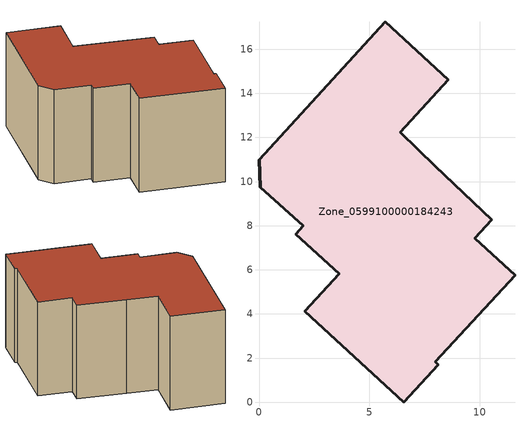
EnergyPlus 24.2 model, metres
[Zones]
Zone_0599100000184243
 floor ground (C_G): 6.39,12.23 7.99,10.7 10.54,8.26 9.78,7.43 11.6,5.75 7.99,1.83 8.12,1.7 6.56,0 2.07,4.13 3.63,5.82 1.67,7.61 2.01,7.99 0.06,9.75 0,10.98 5.73,17.24 8.58,14.62 z0
 wall outside (C_F): 2.07,4.13 6.56,0 8.12,1.7 7.99,1.83 11.6,5.75 9.78,7.43 10.54,8.26 7.99,10.7 6.39,12.23 8.58,14.62 5.73,17.24 0,10.98 0.06,9.75 2.01,7.99 1.67,7.61 3.63,5.82 2.07,4.13 z0:7.18
 roof outside (C_R): 0,10.98 0.06,9.75 2.01,7.99 1.67,7.61 3.63,5.82 2.07,4.13 6.56,0 8.12,1.7 7.99,1.83 11.6,5.75 9.78,7.43 10.54,8.26 7.99,10.7 6.39,12.23 8.58,14.62 5.73,17.24 z7.18
[BUILDING]
Pand.0599100000184243: North Axis=0; Terrain=City; Loads Convergence Tolerance Value=0.04; Temperature Convergence Tolerance Value=0.4; Solar Distribution=FullExterior; Maximum Number of Warmup Days=25; Minimum Number of Warmup Days=1
[Site:Location]
Rotterdam.The.Hague.AP_ZH_NLD Design_Conditions: Latitude=51.96; Longitude=4.45; Time Zone=1; Elevation=-4.5
[SITE:GROUNDTEMPERATURE:BUILDINGSURFACE]
18, 18, 18, 18, 18, 18, 18, 18, 18, 18, 18, 18
[MATERIAL] Thermal Absorptance=0.9; Solar Absorptance=0.7; Visible Absorptance=0.7
Name | Roughness | Thickness | Conductivity | Density | Specific Heat
G.TC.1975-1991 | MediumSmooth | 0.15 | 0.288461 | 540 | 1210
F.TC.1975-1991 | Rough | 0.3 | 0.230769 | 1920 | 840
R.TC.1975-1991 | MediumRough | 0.2 | 0.153846 | 1500 | 1000
[CONSTRUCTION]
C_G: G.TC.1975-1991
C_F: F.TC.1975-1991
C_R: R.TC.1975-1991
[ZONE]
Zone_0599100000184243: Type=1; Multiplier=1; Ceiling Height=Autocalculate; Volume=Autocalculate; Floor Area=autocalculate; Part of Total Floor Area=Yes
[ZONEINFILTRATION:DESIGNFLOWRATE]
Infil_Zone_0599100000184243: Zone or ZoneList or Space or SpaceList=Zone_0599100000184243; Schedule=AlwaysOn; Design Flow Rate Calculation Method=Flow/Area; Flow Rate per Floor Area=0.003; Constant Term Coefficient=1; Temperature Term Coefficient=0; Velocity Term Coefficient=0; Velocity Squared Term Coefficient=0
[HVACTEMPLATE:ZONE:IDEALLOADSAIRSYSTEM]
Zone_0599100000184243: Maximum Heating Supply Air Temperature=50; Minimum Cooling Supply Air Temperature=13; Maximum Heating Supply Air Humidity Ratio=0.0156; Minimum Cooling Supply Air Humidity Ratio=0.0077; Heating Limit=NoLimit; Cooling Limit=NoLimit; Dehumidification Control Type=ConstantSensibleHeatRatio; Cooling Sensible Heat Ratio=0.7; Dehumidification Setpoint=60; Humidification Control Type=None; Humidification Setpoint=30; Outdoor Air Method=None; Outdoor Air Flow Rate per Person=0.00944; Outdoor Air Flow Rate per Zone Floor Area=0; Outdoor Air Flow Rate per Zone=0; Demand Controlled Ventilation Type=None; Outdoor Air Economizer Type=NoEconomizer; Heat Recovery Type=None; Sensible Heat Recovery Effectiveness=0.7; Latent Heat Recovery Effectiveness=0.65
[ZONECONTROL:THERMOSTAT]
ThermostatControl_Zone_0599100000184243: Zone or ZoneList=Zone_0599100000184243; Control Type Schedule=DualSetpointControlType; Control 1=Thermostat_Zone_0599100000184243; Temperature Difference Between Cutout And Setpoint=0
[THERMOSTATSETPOINT:DUALSETPOINT]
Thermostat_Zone_0599100000184243: Heating Setpoint Temperature Schedule=HeatingSetpoint_Zone_0599100000184243; Cooling Setpoint Temperature Schedule=CoolingSetpoint_Zone_0599100000184243
[SCHEDULE:COMPACT]
HeatingSetpoint_Zone_0599100000184243: Through: 12/31, For: AllDays, Until: 24:00, 21
CoolingSetpoint_Zone_0599100000184243: Through: 12/31, For: AllDays, Until: 24:00, 24
DualSetpointControlType: Through: 12/31, For: AllDays, Until: 24:00, 4
AlwaysOn: Through: 12/31, For: AllDays, Until: 24:00, 1
